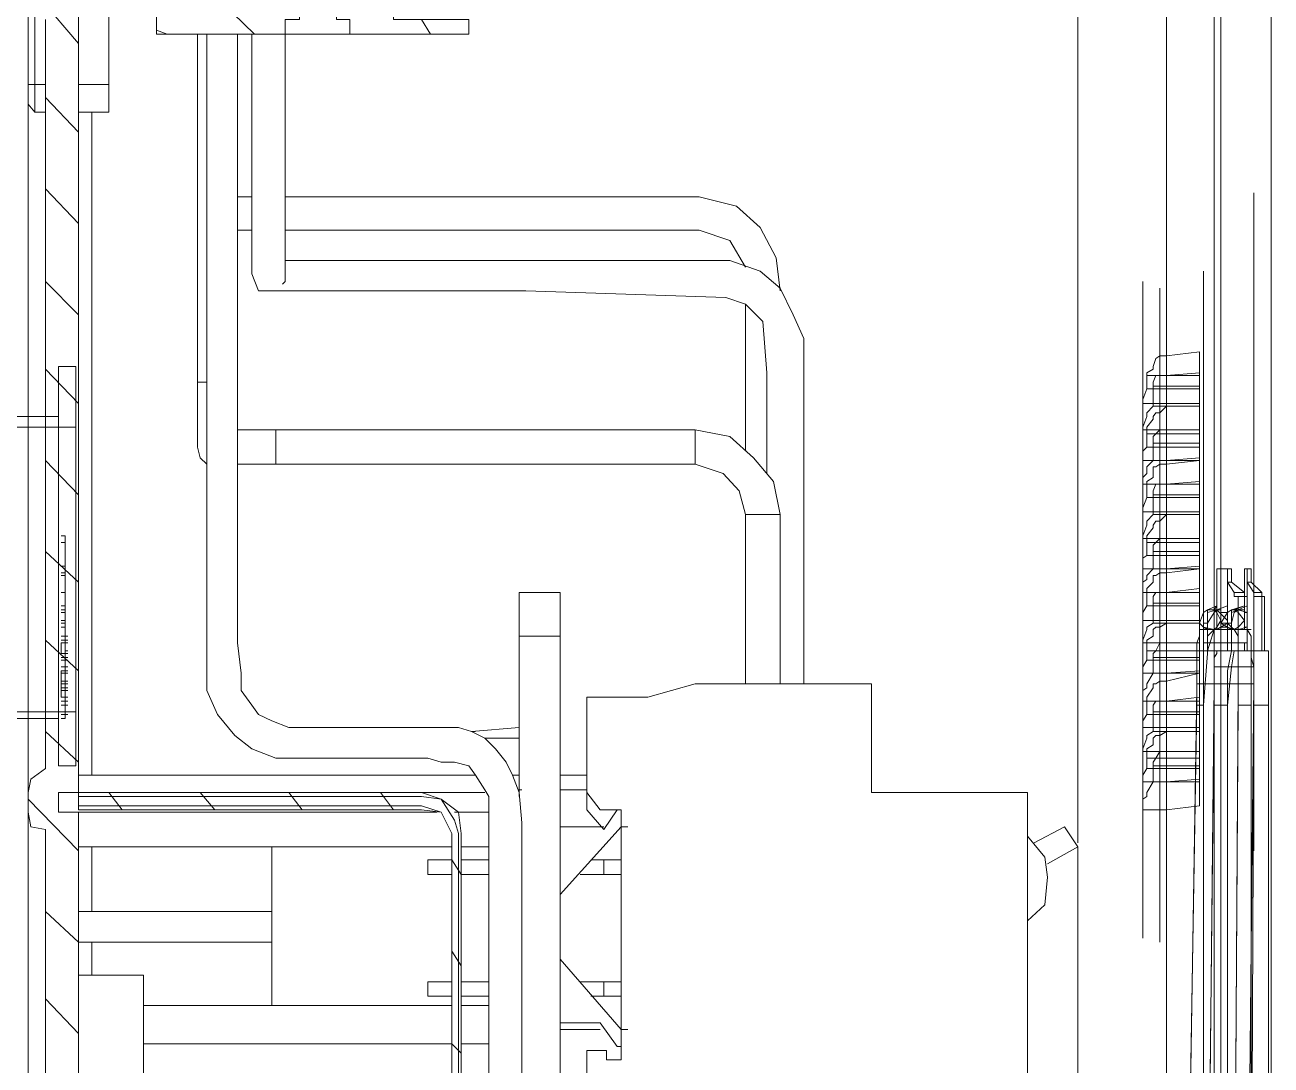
# Model space of a CAD drawing. Header units: millimetres. Extents: x 40 to 176, y -32 to 59.
# Drawn here: x 116.444 to 117.759, y -1.523 to -0.425 of the extents above; entities that cross this region are included whole.
import ezdxf

# ---------------------------------------------------------------- set-up
doc = ezdxf.new("R2010")
doc.units = ezdxf.units.MM
doc.layers.add('15 - Quadro de medição', color=6, linetype='Continuous')

msp = doc.modelspace()

# ---------------------------------------------------------------- linework, layer by layer
at = {"layer": '15 - Quadro de medição', "color": 7, "linetype": 'Continuous', "lineweight": 20, "true_color": 0x000007}
for points in [[(117.6489, -2.2897), (117.6489, -2.2869), (117.6489, 1.4033)], [(117.6489, 1.2567), (117.6489, -1.9643), (117.6489, -1.9643)], [(117.7174, 1.2287), (117.7132, 1.2245), (117.7062, 1.2064), (117.7062, -2.2324), (117.7174, -2.2548), (117.7593, -2.2548)], [(117.7593, -1.8609), (117.7593, 1.2036), (117.7593, 1.2036)], [(117.7062, 1.1603), (117.6992, 1.1603), (117.6992, -2.1905), (117.7062, -2.1905)], [(117.5553, 1.0891), (117.5553, -1.2882), (117.5553, -1.2882)], [(116.5008, -1.914), (116.5008, -1.2561), (116.4798, -1.2561), (116.4798, -1.2351), (116.5008, -1.2351), (116.5008, 0.9857)], [(116.5832, 0.9675), (116.5832, -0.4348), (116.7187, -0.4348), (116.7187, -0.4194), (116.7341, -0.4194), (116.7341, -0.33), (116.7732, -0.33), (116.7732, -0.4194), (116.7871, -0.4194), (116.7871, -0.4348), (116.9128, -0.4348), (116.9128, -0.4194), (116.8332, -0.4194), (116.8332, -0.2085), (116.9128, -0.2085), (116.9128, -0.1946), (116.8332, -0.1946), (116.8332, -0.1373)], [(117.6489, -0.7742), (117.6489, -0.27), (117.6838, -0.27)], [(116.6866, -0.4348), (116.5832, -0.3342), (116.5832, -0.3342)], [(116.5008, -0.4879), (116.5329, -0.4879), (116.5329, -0.3845)], [(116.5008, -0.4446), (116.4617, -0.3985), (116.4617, -0.3985)], [(116.4659, -0.4194), (116.4659, -1.21), (116.4505, -1.2212), (116.4477, -1.2351), (116.4477, -1.2561), (116.4505, -1.2715), (116.4659, -1.2743), (116.4659, -1.9293)], [(116.8723, -0.4348), (116.8626, -0.4194), (116.8626, -0.4194)], [(116.5944, -0.4348), (116.5832, -0.4306), (116.5832, -0.4306)], [(116.6363, -0.8888), (116.6293, -0.8818), (116.6265, -0.8706), (116.6265, -0.4348)], [(116.9338, -1.8721), (116.9338, -1.2393), (116.9296, -1.2324), (116.9198, -1.217), (116.9128, -1.2072), (116.8975, -1.203), (116.8835, -1.203), (116.8695, -1.1988), (116.7089, -1.1988), (116.6838, -1.1891), (116.6656, -1.1751), (116.6475, -1.1527), (116.6363, -1.1276), (116.6363, -0.4348)], [(116.6684, -0.4348), (116.6684, -1.0773), (116.6726, -1.1094), (116.6726, -1.1276), (116.6838, -1.143), (116.6908, -1.1527), (116.7047, -1.1597), (116.7229, -1.1667), (116.9017, -1.1667), (116.9156, -1.1709), (116.9296, -1.1779), (116.9408, -1.1891), (116.9519, -1.203), (116.9589, -1.217), (116.9659, -1.2351), (116.9687, -1.2673), (116.9687, -1.8721), (116.9659, -1.8749), (116.9589, -1.8791), (116.9589, -1.8818), (116.9268, -1.8818)], [(117.2271, -0.8985), (117.2271, -0.7924), (117.2229, -0.7379), (117.2048, -0.7197), (117.1838, -0.7128), (116.9729, -0.7058), (116.6908, -0.7058), (116.6838, -0.6876), (116.6838, -0.4348)], [(116.7187, -0.4348), (116.7187, -0.696), (116.7159, -0.6988)], [(116.7187, -0.4348), (116.7871, -0.4348), (116.7871, -0.4348)], [(116.4477, -0.4879), (116.4477, -0.5018), (116.4477, -0.5018)], [(116.4547, -0.4879), (116.4659, -0.4879), (116.4659, -0.4879)], [(116.4547, -0.5172), (116.4547, -0.4879), (116.4547, -0.4879)], [(116.5329, -0.5172), (116.5329, -0.4879), (116.5329, -0.4879)], [(116.4477, -0.5018), (116.4477, -0.5088), (116.4547, -0.5172)], [(116.4477, -0.5018), (116.4477, -1.2351), (116.4477, -1.2351)], [(116.5008, -0.5382), (116.4659, -0.5018), (116.4659, -0.5018)], [(116.4659, -0.5172), (116.4547, -0.5172), (116.4547, -0.5172)], [(116.5329, -0.5172), (116.5008, -0.5172), (116.5008, -0.5172)], [(116.5148, -1.217), (116.5148, -0.5172), (116.5148, -0.5172)], [(116.5008, -0.6345), (116.4659, -0.5982), (116.4659, -0.5982)], [(117.7411, -1.2966), (117.7411, -0.6024), (117.7411, -0.6024)], [(116.6684, -0.6066), (116.6838, -0.6066), (116.6838, -0.6066)], [(116.7187, -0.6066), (117.1559, -0.6066), (117.195, -0.6164), (117.2201, -0.6387), (117.2369, -0.6709), (117.2411, -0.7058)], [(116.6838, -0.6415), (116.6684, -0.6415), (116.6684, -0.6415)], [(117.2048, -0.6806), (117.188, -0.6527), (117.1559, -0.6415), (116.7187, -0.6415)], [(116.7187, -0.6736), (117.188, -0.6736), (117.2201, -0.6848), (117.2411, -0.703), (117.255, -0.7309), (117.2662, -0.7561), (117.2662, -1.1206)], [(116.5008, -0.7309), (116.4659, -0.696), (116.4659, -0.696)], [(117.6238, -0.696), (117.6238, -1.3888), (117.6238, -1.3888)], [(117.688, -1.3776), (117.688, -0.6848), (117.688, -0.6848)], [(117.6419, -0.703), (117.6419, -1.393), (117.6419, -1.393)], [(117.2048, -0.8748), (117.2048, -0.7197), (117.2048, -0.7197)], [(117.6838, -0.7952), (117.628, -0.7952), (117.628, -0.7924), (117.635, -0.7882), (117.635, -0.7854), (117.6378, -0.777), (117.6419, -0.7742), (117.6489, -0.7742)], [(117.6838, -0.77), (117.6489, -0.7742), (117.6489, -0.7742)], [(117.6838, -0.77), (117.6838, -0.8245), (117.6838, -0.8245)], [(116.5008, -0.8245), (116.4659, -0.7882), (116.4659, -0.7882)], [(116.4798, -0.7854), (116.4798, -1.2072), (116.4798, -1.2072)], [(116.4798, -1.2072), (116.498, -1.2072), (116.498, -0.7854), (116.4798, -0.7854)], [(116.6363, -0.8022), (116.6265, -0.8022), (116.6265, -0.8022)], [(117.628, -0.7952), (117.628, -0.8091), (117.628, -0.8091)], [(117.635, -0.8273), (117.635, -0.8063), (117.635, -0.8022), (117.6378, -0.7952), (117.6489, -0.7952), (117.6489, -0.8273)], [(117.6489, -0.7952), (117.6838, -0.7924), (117.6838, -0.7924)], [(117.6838, -0.8091), (117.628, -0.8091), (117.6238, -0.8203), (117.6238, -0.8245), (117.6489, -0.8245)], [(117.6838, -0.8063), (117.635, -0.8063), (117.635, -0.8063)], [(117.6489, -0.8524), (117.6238, -0.8524), (117.6238, -0.8496), (117.628, -0.8385), (117.628, -0.8343), (117.635, -0.8273), (117.6489, -0.8273)], [(117.6838, -0.8273), (117.6489, -0.8273), (117.6419, -0.8343), (117.6378, -0.8343), (117.635, -0.8385), (117.635, -0.8413), (117.628, -0.8496), (117.628, -0.8566), (117.6838, -0.8566), (117.6838, -0.8524)], [(117.6489, -0.8245), (117.6838, -0.8245), (117.6838, -0.8245)], [(117.6838, -0.8273), (117.6489, -0.8273), (117.6489, -0.8273)], [(117.6838, -0.8245), (117.6838, -0.8524), (117.6838, -0.8524)], [(116.4798, -0.8385), (116.3611, -0.8385), (116.3611, -0.8385)], [(116.3611, -0.8496), (116.498, -0.8496), (116.498, -0.8496)], [(116.6684, -0.8524), (116.7089, -0.8524), (116.7089, -0.8524)], [(116.7089, -0.8524), (117.1517, -0.8524), (117.1517, -0.8524)], [(116.7089, -0.8524), (116.7089, -0.8888), (116.7089, -0.8888)], [(117.2411, -0.9418), (117.2341, -0.9069), (117.2131, -0.8818), (117.188, -0.8594), (117.1517, -0.8524)], [(117.1517, -0.8524), (117.1517, -0.8888), (117.1517, -0.8888)], [(117.6838, -0.8524), (117.6419, -0.8524), (117.6378, -0.8566), (117.635, -0.8594), (117.635, -0.8664), (117.6838, -0.8664)], [(117.6838, -0.8524), (117.6489, -0.8524), (117.6489, -0.8524)], [(117.6489, -0.8524), (117.6489, -0.8888), (117.6489, -0.8888)], [(117.628, -0.8566), (117.628, -0.8706), (117.6838, -0.8706), (117.6838, -0.8566)], [(117.635, -0.8846), (117.635, -0.8664), (117.635, -0.8664)], [(117.628, -0.8706), (117.6238, -0.8748), (117.6238, -0.8846)], [(117.6838, -0.8706), (117.6838, -0.8818), (117.6838, -0.8818)], [(116.5008, -0.9209), (116.4659, -0.8846), (116.4659, -0.8846)], [(116.7089, -0.8888), (116.6684, -0.8888), (116.6684, -0.8888)], [(117.1517, -0.8888), (116.7089, -0.8888), (116.7089, -0.8888)], [(117.2048, -1.1206), (117.2048, -0.9418), (117.1978, -0.9167), (117.181, -0.8985), (117.1517, -0.8888)], [(117.6489, -0.8846), (117.635, -0.8846), (117.628, -0.8915), (117.628, -0.8985), (117.6238, -0.9027), (117.6238, -0.9097), (117.6489, -0.9097)], [(117.6489, -0.8846), (117.6238, -0.8846), (117.6238, -0.8846)], [(117.6838, -0.9097), (117.628, -0.9097), (117.628, -0.9069), (117.635, -0.9027), (117.635, -0.8915), (117.6378, -0.8915), (117.6419, -0.8888), (117.6489, -0.8888), (117.6838, -0.8846)], [(117.6838, -0.9069), (117.6838, -0.8818), (117.6489, -0.8846)], [(117.6838, -0.8846), (117.6489, -0.8846), (117.6489, -0.8846)], [(117.6838, -0.9069), (117.6489, -0.9097), (117.6489, -0.9097)], [(117.6489, -0.9097), (117.6838, -0.9069), (117.6838, -0.9069)], [(117.6838, -0.9069), (117.6838, -0.939), (117.6838, -0.939)], [(117.6489, -0.9418), (117.6489, -0.9097), (117.6378, -0.9097), (117.635, -0.9167), (117.635, -0.9209), (117.635, -0.9418), (117.628, -0.9488), (117.628, -0.953), (117.6238, -0.9642), (117.6238, -0.967)], [(117.628, -0.9097), (117.628, -0.9237), (117.628, -0.9237)], [(117.6489, -0.939), (117.6238, -0.939), (117.6238, -0.9348), (117.628, -0.9237), (117.6838, -0.9237)], [(117.6838, -0.9209), (117.635, -0.9209), (117.635, -0.9209)], [(117.2411, -0.9418), (117.2048, -0.9418), (117.2048, -0.9418)], [(117.2411, -0.9418), (117.2411, -1.1206), (117.2411, -1.1206)], [(117.6838, -0.9418), (117.6489, -0.9418), (117.6419, -0.9488), (117.6378, -0.9488), (117.635, -0.953), (117.635, -0.9558), (117.628, -0.9642), (117.628, -0.9712), (117.6838, -0.9712), (117.6838, -0.967)], [(117.6489, -0.9418), (117.635, -0.9418), (117.635, -0.9418)], [(117.6489, -0.939), (117.6838, -0.939), (117.6838, -0.939)], [(117.6838, -0.9418), (117.6489, -0.9418), (117.6489, -0.9418)], [(117.6838, -0.939), (117.6838, -0.967), (117.6838, -0.967)], [(116.4826, -0.9642), (116.4868, -0.9642), (116.4868, -0.9809), (116.4868, -1.1388), (116.4868, -1.1569), (116.4826, -1.1569)], [(117.6489, -0.967), (117.6238, -0.967), (117.6238, -0.967)], [(117.628, -0.9712), (117.628, -0.9851), (117.6838, -0.9851)], [(117.6838, -0.967), (117.6489, -0.967), (117.6419, -0.967), (117.6378, -0.9712), (117.635, -0.974), (117.635, -0.9809)], [(117.6838, -0.967), (117.6489, -0.967), (117.6489, -0.967)], [(117.6838, -0.9991), (117.6489, -1.0033), (117.6489, -0.967)], [(117.6838, -0.9963), (117.6838, -0.9712), (117.6838, -0.9712)], [(116.5008, -1.0131), (116.4659, -0.9809), (116.4659, -0.9809)], [(117.628, -0.9851), (117.6238, -0.9879), (117.6238, -0.9991), (117.6489, -0.9991)], [(117.6838, -0.9809), (117.635, -0.9809), (117.635, -0.9991), (117.6489, -0.9991)], [(116.4826, -0.9963), (116.4868, -0.9963), (116.4868, -0.9963)], [(117.6489, -1.0242), (117.6238, -1.0242), (117.6238, -1.0131), (117.628, -1.0103), (117.628, -1.0061), (117.635, -0.9991)], [(117.6489, -0.9991), (117.6838, -0.9963), (117.6838, -0.9963)], [(117.6838, -0.9991), (117.6489, -0.9991), (117.6489, -0.9991)], [(117.6838, -0.9963), (117.6838, -1.02), (117.6838, -1.02)], [(117.702, -0.9991), (117.702, -1.0633), (117.6992, -1.0633), (117.6922, -1.0703), (117.6922, -1.0885), (117.688, -1.143), (117.688, -1.7925), (117.6922, -1.8469), (117.6922, -1.8651), (117.6992, -1.8721), (117.7341, -1.8721), (117.7383, -1.8651), (117.7383, -1.0703), (117.7341, -1.0633)], [(117.7202, -1.0284), (117.7202, -1.0242), (117.7132, -1.0131), (117.7132, -0.9991), (117.702, -0.9991)], [(117.7062, -0.9991), (117.7132, -0.9991), (117.7132, -0.9991)], [(117.7313, -1.0382), (117.7313, -1.0633), (117.7132, -1.0633), (117.7132, -0.9991)], [(117.7132, -1.0382), (117.7132, -0.9991), (117.7174, -0.9991), (117.7174, -1.0131), (117.7313, -1.0242), (117.7313, -1.0284)], [(117.7132, -0.9991), (117.7174, -0.9991), (117.7174, -0.9991)], [(117.7341, -0.9991), (117.7341, -1.0382), (117.7244, -1.0424), (117.7313, -1.0424), (117.7313, -1.0452), (117.7341, -1.0452)], [(117.7341, -0.9991), (117.7313, -0.9991), (117.7341, -0.9991), (117.7313, -0.9991)], [(117.7313, -0.9991), (117.7313, -1.0382), (117.7313, -1.0382)], [(117.7383, -1.0131), (117.7383, -0.9991), (117.7341, -0.9991), (117.7341, -1.0131)], [(117.7383, -0.9991), (117.7341, -0.9991), (117.7341, -0.9991)], [(117.7341, -1.0452), (117.7341, -0.9991), (117.7341, -0.9991)], [(116.4868, -1.0033), (116.4826, -1.0033), (116.4826, -1.0033)], [(116.4826, -1.0033), (116.4868, -1.0033), (116.4868, -1.0033)], [(116.4868, -1.0061), (116.4826, -1.0061), (116.4826, -1.0061)], [(116.4868, -1.0061), (116.4826, -1.0061), (116.4826, -1.0061)], [(116.4868, -1.0061), (116.4826, -1.0061), (116.4826, -1.0061)], [(116.4868, -1.0061), (116.4826, -1.0061), (116.4826, -1.0061)], [(117.6489, -1.0033), (117.6419, -1.0033), (117.6378, -1.0061), (117.635, -1.0061), (117.635, -1.0131), (117.628, -1.02), (117.628, -1.0242), (117.6838, -1.0242)], [(116.4868, -1.0242), (116.4826, -1.0242), (116.4826, -1.0242)], [(117.0092, -1.0703), (117.0092, -1.0242), (116.9659, -1.0242), (116.9659, -1.0703)], [(117.6489, -1.0564), (117.6489, -1.0242), (117.6378, -1.0242), (117.635, -1.0284), (117.635, -1.0564), (117.628, -1.0606), (117.628, -1.0633), (117.6238, -1.0745), (117.6238, -1.0773)], [(117.628, -1.0242), (117.628, -1.0382), (117.628, -1.0382)], [(117.6838, -1.02), (117.6489, -1.0242), (117.6489, -1.0242)], [(117.6489, -1.0242), (117.6838, -1.02), (117.6838, -1.02)], [(117.6838, -1.02), (117.6838, -1.0536), (117.6838, -1.0536)], [(117.7132, -1.0131), (117.7174, -1.0131), (117.7174, -1.0131)], [(117.7202, -1.0242), (117.7313, -1.0242), (117.7313, -1.0242)], [(117.7495, -1.0242), (117.7383, -1.0131), (117.7341, -1.0131), (117.7411, -1.0242)], [(116.4868, -1.0382), (116.4826, -1.0382), (116.4826, -1.0382)], [(117.6489, -1.0536), (117.6238, -1.0536), (117.6238, -1.0452), (117.628, -1.0382), (117.6838, -1.0382)], [(117.6838, -1.0354), (117.635, -1.0354), (117.635, -1.0354)], [(117.7062, -1.0857), (117.7062, -1.0564), (117.7132, -1.0606), (117.7202, -1.0633), (117.7244, -1.0606), (117.7313, -1.0536), (117.7244, -1.0452), (117.7202, -1.0424), (117.7313, -1.0382)], [(117.7202, -1.0424), (117.7174, -1.0424), (117.7313, -1.0382)], [(117.7202, -1.0857), (117.7244, -1.0857), (117.7244, -1.0284), (117.7341, -1.0284), (117.7341, -1.0857)], [(117.7244, -1.0284), (117.7313, -1.0284), (117.7313, -1.0284)], [(117.7244, -1.0424), (117.7341, -1.0382), (117.7341, -1.0382)], [(117.7313, -1.0284), (117.7341, -1.0284), (117.7341, -1.0857)], [(117.7495, -1.0284), (117.7411, -1.0284), (117.7411, -1.0284)], [(117.7495, -1.0284), (117.7523, -1.0284), (117.7523, -1.0284)], [(117.7523, -1.0857), (117.7523, -1.0284), (117.7495, -1.0284)], [(117.7523, -1.0284), (117.7495, -1.0284), (117.7495, -1.0284)], [(117.7495, -1.0857), (117.7495, -1.0284), (117.7495, -1.0284)], [(117.7523, -1.0284), (117.7523, -1.0857), (117.7523, -1.0857)], [(116.4868, -1.0424), (116.4826, -1.0424), (116.4826, -1.0424)], [(116.4868, -1.0424), (116.4826, -1.0424), (116.4826, -1.0424)], [(116.4868, -1.0424), (116.4826, -1.0424), (116.4826, -1.0424)], [(116.4868, -1.0452), (116.4826, -1.0452), (116.4826, -1.0452)], [(116.4868, -1.0452), (116.4826, -1.0452), (116.4826, -1.0452)], [(116.4826, -1.0452), (116.4868, -1.0452), (116.4868, -1.0452)], [(117.6922, -1.0633), (117.688, -1.0606), (117.6838, -1.0564), (117.688, -1.0606), (117.6992, -1.0633), (117.702, -1.0606), (117.7062, -1.0536), (117.702, -1.0452), (117.6992, -1.0424)], [(117.688, -1.0564), (117.6922, -1.0564), (117.6922, -1.0633), (117.7062, -1.0633), (117.7062, -1.0606), (117.7132, -1.0606), (117.7132, -1.0452), (117.7062, -1.0452), (117.7062, -1.0424), (117.702, -1.0424)], [(117.702, -1.0424), (117.6922, -1.0452), (117.6922, -1.0564)], [(117.702, -1.0424), (117.6922, -1.0424), (117.6922, -1.0424)], [(117.6992, -1.0452), (117.6922, -1.0564), (117.6922, -1.0564)], [(117.6992, -1.0452), (117.702, -1.0424), (117.702, -1.0633), (117.7132, -1.0633)], [(117.7132, -1.0536), (117.702, -1.0424), (117.702, -1.0424)], [(117.7174, -1.0424), (117.7132, -1.0452), (117.7062, -1.0564), (117.7132, -1.0606), (117.7174, -1.0633), (117.7132, -1.0606), (117.7062, -1.0564)], [(117.7174, -1.0424), (117.7174, -1.0633), (117.7174, -1.0633)], [(117.7244, -1.0424), (117.7174, -1.0424), (117.7174, -1.0424)], [(117.7244, -1.0633), (117.7244, -1.0424), (117.7244, -1.0424)], [(117.7341, -1.0452), (117.7244, -1.0424), (117.7244, -1.0424)], [(117.7341, -1.0606), (117.7341, -1.0452), (117.7341, -1.0452)], [(116.4868, -1.0536), (116.4826, -1.0536), (116.4826, -1.0536)], [(116.4868, -1.0564), (116.4826, -1.0564), (116.4826, -1.0564)], [(116.4868, -1.0564), (116.4826, -1.0564), (116.4826, -1.0564)], [(116.4868, -1.0564), (116.4826, -1.0564), (116.4826, -1.0564)], [(116.4826, -1.0606), (116.4868, -1.0606), (116.4868, -1.0606)], [(117.6838, -1.0773), (117.6838, -1.0857), (117.628, -1.0857), (117.628, -1.0745), (117.635, -1.0703), (117.635, -1.0633), (117.6378, -1.0606), (117.6419, -1.0606), (117.6489, -1.0564)], [(117.6489, -1.0564), (117.635, -1.0564), (117.635, -1.0564)], [(117.6489, -1.0536), (117.6838, -1.0536), (117.6838, -1.0536)], [(117.6838, -1.0564), (117.6489, -1.0564), (117.6489, -1.0564)], [(117.6838, -1.0564), (117.6489, -1.0564), (117.6489, -1.0564)], [(117.6838, -1.0633), (117.6838, -1.0703), (117.6811, -1.0773), (117.6811, -1.143), (117.6699, -1.7925), (117.6699, -1.8399), (117.6741, -1.8469), (117.6741, -1.8721), (117.6811, -1.8721)], [(117.6811, -1.143), (117.6811, -1.0773), (117.6838, -1.0703), (117.6838, -1.0633), (117.6992, -1.0633), (117.6922, -1.0703), (117.6922, -1.0885), (117.688, -1.143)], [(117.6838, -1.0536), (117.6838, -1.0773), (117.6838, -1.0773)], [(117.688, -1.0633), (117.688, -1.0857), (117.6838, -1.0857)], [(117.688, -1.0857), (117.688, -1.0564), (117.6922, -1.0564), (117.6922, -1.0857)], [(117.6992, -1.0633), (117.6922, -1.0857), (117.7132, -1.0857), (117.7132, -1.0633)], [(117.6992, -1.0633), (117.702, -1.0633), (117.702, -1.0633)], [(117.702, -1.0633), (117.7132, -1.0564), (117.7132, -1.0564)], [(117.7062, -1.0564), (117.7132, -1.0564), (117.7132, -1.0564)], [(117.7062, -1.0857), (117.7062, -1.0564), (117.7062, -1.0564)], [(117.7132, -1.0857), (117.7132, -1.0564), (117.7174, -1.0606), (117.7202, -1.0633), (117.7313, -1.0633), (117.7313, -1.0606), (117.7341, -1.0606)], [(117.7132, -1.0564), (117.7174, -1.0564), (117.7174, -1.0564)], [(117.7174, -1.0564), (117.7174, -1.0857), (117.7174, -1.0633)], [(117.7174, -1.0633), (117.7244, -1.0633), (117.7244, -1.0633)], [(117.7202, -1.0633), (117.7244, -1.0703), (117.7244, -1.143), (117.7383, -1.143), (117.7383, -1.0703), (117.7341, -1.0633)], [(117.7244, -1.143), (117.7244, -1.0703), (117.7202, -1.0633)], [(117.7244, -1.0633), (117.7341, -1.0606), (117.7341, -1.0606)], [(117.7313, -1.0633), (117.7341, -1.0633), (117.7341, -1.0606)], [(117.7341, -1.0633), (117.7383, -1.0633), (117.7383, -1.0633)], [(116.5008, -1.1066), (116.4659, -1.0745), (116.4659, -1.0745)], [(116.4868, -1.0703), (116.4826, -1.0703), (116.4826, -1.0703)], [(116.4868, -1.0745), (116.4826, -1.0745), (116.4826, -1.0745)], [(116.4868, -1.0745), (116.4826, -1.0745), (116.4826, -1.0745)], [(116.4868, -1.0773), (116.4826, -1.0773), (116.4826, -1.0773)], [(116.4826, -1.0885), (116.4826, -1.0773), (116.4868, -1.0773)], [(116.4896, -1.0703), (116.4868, -1.0703), (116.4868, -1.0745)], [(116.4868, -1.0703), (116.4896, -1.0703), (116.4896, -1.0703)], [(116.4868, -1.0745), (116.4896, -1.0745), (116.4896, -1.0745)], [(116.4868, -1.0745), (116.4896, -1.0745), (116.4896, -1.0745)], [(116.4868, -1.0745), (116.4896, -1.0745), (116.4896, -1.0745)], [(116.4868, -1.0745), (116.4896, -1.0745), (116.4896, -1.0745)], [(116.4896, -1.0773), (116.4868, -1.0773), (116.4868, -1.0857)], [(116.4868, -1.0773), (116.4896, -1.0773), (116.4896, -1.0773)], [(116.4868, -1.0773), (116.4896, -1.0773), (116.4896, -1.0773)], [(116.4868, -1.0773), (116.4896, -1.0773), (116.4896, -1.0773)], [(116.9687, -1.6793), (117.0092, -1.6793), (117.0092, -1.0703), (116.9659, -1.0703), (116.9659, -1.2393)], [(117.6238, -1.1388), (117.6238, -1.1276), (117.628, -1.1248), (117.628, -1.1206), (117.635, -1.1094), (117.635, -1.0885), (117.6378, -1.0857), (117.6419, -1.0773), (117.6489, -1.0773), (117.6489, -1.1178), (117.6419, -1.1178), (117.6378, -1.1206), (117.635, -1.1206), (117.635, -1.1248), (117.628, -1.1346), (117.628, -1.1388), (117.628, -1.1527), (117.6238, -1.1597), (117.6238, -1.1667)], [(117.6489, -1.0773), (117.6238, -1.0773), (117.6238, -1.0773)], [(117.6838, -1.0773), (117.6489, -1.0773), (117.6489, -1.0773)], [(117.6489, -1.0773), (117.6838, -1.0773), (117.6838, -1.0773)], [(117.688, -1.0857), (117.688, -1.0773), (117.7062, -1.0773)], [(117.688, -1.0773), (117.6922, -1.0773), (117.6922, -1.0773)], [(117.7132, -1.0773), (117.6922, -1.0773), (117.6922, -1.0857)], [(117.7062, -1.0857), (117.7062, -1.0773), (117.7132, -1.0773), (117.7132, -1.0857)], [(117.7132, -1.0857), (117.7132, -1.0773), (117.7313, -1.0773)], [(117.7132, -1.0773), (117.7174, -1.0773), (117.7174, -1.0773)], [(117.7174, -1.0857), (117.7174, -1.0773), (117.7341, -1.0773)], [(117.7313, -1.0857), (117.7313, -1.0773), (117.7341, -1.0773), (117.7341, -1.0857)], [(116.4868, -1.0885), (116.4826, -1.0885), (116.4826, -1.0885)], [(116.4868, -1.0857), (116.4896, -1.0857), (116.4896, -1.0857)], [(116.4868, -1.0857), (116.4896, -1.0857), (116.4896, -1.0857)], [(116.4868, -1.0885), (116.4896, -1.0885), (116.4896, -1.0885)], [(116.4868, -1.0885), (116.4896, -1.0885), (116.4896, -1.0885)], [(116.4868, -1.0885), (116.4896, -1.0885), (116.4896, -1.0885)], [(116.4868, -1.0885), (116.4896, -1.0885), (116.4896, -1.0885)], [(116.4868, -1.0885), (116.4896, -1.0885), (116.4896, -1.0885)], [(116.4868, -1.0885), (116.4896, -1.0885), (116.4896, -1.0885)], [(116.4868, -1.0885), (116.4896, -1.0885), (116.4896, -1.0885)], [(116.4868, -1.0885), (116.4896, -1.0885), (116.4896, -1.0885)], [(116.4868, -1.0885), (116.4896, -1.0885), (116.4896, -1.0885)], [(116.4868, -1.0885), (116.4896, -1.0885), (116.4896, -1.0885)], [(117.628, -1.0857), (117.628, -1.0955), (117.6838, -1.0955), (117.6838, -1.0857)], [(117.6838, -1.0857), (117.6811, -1.0857), (117.6811, -1.1248)], [(117.6811, -1.1206), (117.7244, -1.1206), (117.7244, -1.0857), (117.7202, -1.0857)], [(117.688, -1.0857), (117.6922, -1.0857), (117.6992, -1.0857)], [(117.688, -1.0857), (117.6922, -1.0857), (117.6992, -1.0857)], [(117.688, -1.0857), (117.6922, -1.0857), (117.6922, -1.0857)], [(117.702, -1.0857), (117.702, -1.0885), (117.6992, -1.0927), (117.6992, -1.143), (117.6922, -1.7925), (117.6922, -1.8497)], [(117.6922, -1.0857), (117.6992, -1.0857), (117.6992, -1.0857)], [(117.702, -1.0857), (117.702, -1.0885), (117.6992, -1.0927), (117.6992, -1.143)], [(117.702, -1.0857), (117.7202, -1.0857), (117.7202, -1.0857)], [(117.7174, -1.8427), (117.7132, -1.7925), (117.7132, -1.1066), (117.7174, -1.0857)], [(117.7132, -1.143), (117.7174, -1.1025), (117.7202, -1.0857)], [(117.7132, -1.0857), (117.7174, -1.0857), (117.7202, -1.0857)], [(117.7132, -1.0857), (117.7174, -1.0857), (117.7174, -1.0857)], [(117.7132, -1.0857), (117.7174, -1.0857), (117.7202, -1.0857)], [(117.7174, -1.0857), (117.7202, -1.0857), (117.7202, -1.0857)], [(117.7174, -1.0857), (117.7202, -1.0857), (117.7202, -1.0857)], [(117.7565, -1.0857), (117.7565, -1.8497), (117.7202, -1.8497)], [(117.7495, -1.0857), (117.7244, -1.0857), (117.7244, -1.0857)], [(117.7313, -1.8497), (117.7341, -1.8497), (117.7341, -1.8148), (117.7383, -1.8078), (117.7383, -1.7925), (117.7411, -1.143), (117.7411, -1.1025), (117.7383, -1.0927), (117.7383, -1.0857)], [(117.7411, -1.143), (117.7411, -1.1025), (117.7383, -1.0927), (117.7383, -1.0857)], [(117.7565, -1.0857), (117.7495, -1.0857), (117.7495, -1.0857)], [(117.7565, -1.0857), (117.7565, -1.143), (117.7565, -1.143)], [(116.4826, -1.0927), (116.4868, -1.0927), (116.4868, -1.0927)], [(116.4868, -1.0955), (116.4826, -1.0955), (116.4826, -1.0955)], [(116.4868, -1.0955), (116.4826, -1.0955), (116.4826, -1.0955)], [(116.4868, -1.1025), (116.4826, -1.1025), (116.4826, -1.1025)], [(116.4868, -1.1025), (116.4826, -1.1025), (116.4826, -1.1025)], [(116.4868, -1.1025), (116.4826, -1.1025), (116.4826, -1.1025)], [(116.4868, -1.1025), (116.4826, -1.1025), (116.4826, -1.1025)], [(116.4868, -1.1025), (116.4826, -1.1025), (116.4826, -1.1025)], [(116.4826, -1.1178), (116.4868, -1.1178), (116.4868, -1.1025)], [(116.4868, -1.1025), (116.4826, -1.1025), (116.4826, -1.1025)], [(116.4868, -1.0927), (116.4896, -1.0927), (116.4896, -1.0927)], [(116.4868, -1.0927), (116.4896, -1.0927), (116.4896, -1.0927)], [(116.4868, -1.0927), (116.4896, -1.0927), (116.4896, -1.0927)], [(116.4868, -1.0927), (116.4896, -1.0927), (116.4896, -1.0927)], [(116.4868, -1.0927), (116.4896, -1.0927), (116.4896, -1.0927)], [(116.4868, -1.0955), (116.4896, -1.0955), (116.4896, -1.0955)], [(116.4868, -1.0955), (116.4896, -1.0955), (116.4896, -1.0955)], [(116.4868, -1.1025), (116.4868, -1.0955), (116.4868, -1.0955)], [(116.4868, -1.0955), (116.4896, -1.0955), (116.4896, -1.0955)], [(116.4868, -1.0955), (116.4896, -1.0955), (116.4896, -1.0955)], [(116.4868, -1.0955), (116.4896, -1.0955), (116.4896, -1.0955)], [(116.4868, -1.0955), (116.4896, -1.0955), (116.4896, -1.0955)], [(116.4868, -1.0955), (116.4896, -1.0955), (116.4896, -1.0955)], [(116.4868, -1.1025), (116.4896, -1.1025), (116.4896, -1.1025)], [(116.4868, -1.1025), (116.4896, -1.1025), (116.4896, -1.1025)], [(116.4868, -1.1025), (116.4896, -1.1025), (116.4896, -1.1025)], [(116.4868, -1.1025), (116.4896, -1.1025), (116.4896, -1.1025)], [(117.628, -1.0955), (117.6238, -1.1025), (117.6238, -1.1094)], [(117.6838, -1.0927), (117.635, -1.0927), (117.635, -1.0927)], [(117.6838, -1.0955), (117.6838, -1.1066), (117.6838, -1.1066)], [(117.7174, -1.1025), (117.6992, -1.1025), (117.6992, -1.1206), (117.6922, -1.8176), (117.6922, -1.8399), (117.7174, -1.8399)], [(117.7174, -1.8399), (117.7341, -1.8399), (117.7341, -1.8176), (117.7411, -1.1206), (117.7411, -1.1025), (117.7174, -1.1025)], [(116.4868, -1.1066), (116.4826, -1.1066), (116.4826, -1.1066)], [(116.4868, -1.1066), (116.4826, -1.1066), (116.4826, -1.1066)], [(116.4868, -1.1066), (116.4826, -1.1066), (116.4826, -1.1066)], [(116.4826, -1.1346), (116.4826, -1.1066), (116.4826, -1.1066)], [(116.4868, -1.1094), (116.4826, -1.1094), (116.4826, -1.1094)], [(116.4868, -1.1066), (116.4896, -1.1066), (116.4896, -1.1066)], [(116.4868, -1.1066), (116.4896, -1.1066), (116.4896, -1.1066)], [(116.4868, -1.1066), (116.4896, -1.1066), (116.4896, -1.1066)], [(116.4868, -1.1066), (116.4896, -1.1066), (116.4896, -1.1066)], [(116.4868, -1.1094), (116.4896, -1.1094), (116.4896, -1.1094)], [(116.4868, -1.1094), (116.4896, -1.1094), (116.4896, -1.1094)], [(116.4868, -1.1094), (116.4896, -1.1094), (116.4896, -1.1094)], [(117.6489, -1.1094), (117.6238, -1.1094), (117.6238, -1.1094)], [(117.6489, -1.1094), (117.635, -1.1094), (117.635, -1.1094)], [(117.6489, -1.1094), (117.6838, -1.1066), (117.6838, -1.1066)], [(117.6838, -1.1094), (117.6489, -1.1094), (117.6489, -1.1094)], [(117.6489, -1.1178), (117.6838, -1.1094), (117.6838, -1.1094)], [(117.6838, -1.1094), (117.6489, -1.1178), (117.6489, -1.1178)], [(117.6838, -1.1066), (117.6838, -1.1346), (117.6838, -1.1346)], [(116.4868, -1.1178), (116.4826, -1.1178), (116.4826, -1.1178)], [(116.4868, -1.1206), (116.4826, -1.1206), (116.4826, -1.1206)], [(116.4868, -1.1248), (116.4826, -1.1248), (116.4826, -1.1248)], [(116.4868, -1.1248), (116.4826, -1.1248), (116.4826, -1.1248)], [(116.4868, -1.1276), (116.4826, -1.1276), (116.4826, -1.1276)], [(116.4868, -1.1276), (116.4826, -1.1276), (116.4826, -1.1276)], [(116.4896, -1.1178), (116.4868, -1.1178), (116.4868, -1.1206), (116.4896, -1.1206)], [(116.4868, -1.1178), (116.4896, -1.1178), (116.4896, -1.1178)], [(116.4868, -1.1178), (116.4896, -1.1178), (116.4896, -1.1178)], [(116.4868, -1.1178), (116.4896, -1.1178), (116.4896, -1.1178)], [(116.4868, -1.1206), (116.4868, -1.1248), (116.4868, -1.1248)], [(116.4868, -1.1248), (116.4896, -1.1248), (116.4896, -1.1248)], [(116.4868, -1.1276), (116.4868, -1.1248), (116.4868, -1.1248)], [(116.4868, -1.1248), (116.4896, -1.1248), (116.4896, -1.1248)], [(116.4868, -1.1248), (116.4896, -1.1248), (116.4896, -1.1248)], [(116.4868, -1.1276), (116.4896, -1.1276), (116.4896, -1.1276)], [(116.4868, -1.1276), (116.4868, -1.1346), (116.4868, -1.1346)], [(116.4868, -1.1276), (116.4896, -1.1276), (116.4896, -1.1276)], [(116.4868, -1.1276), (116.4896, -1.1276), (116.4896, -1.1276)], [(117.6811, -1.1248), (117.6699, -1.8176), (117.6699, -1.8246), (117.6741, -1.833), (117.6741, -1.8581)], [(117.7244, -1.1206), (117.6811, -1.1206), (117.6811, -1.1206)], [(117.7132, -1.1206), (117.7411, -1.1206), (117.7411, -1.1206)], [(117.7132, -1.1206), (117.7411, -1.1206), (117.7411, -1.1206)], [(117.7174, -1.8581), (117.7174, -1.8469), (117.7202, -1.8399), (117.7202, -1.8176), (117.7244, -1.1206)], [(116.4868, -1.1346), (116.4826, -1.1346), (116.4826, -1.1346)], [(116.4826, -1.1346), (116.4868, -1.1346), (116.4868, -1.1346)], [(116.4868, -1.1388), (116.4826, -1.1388), (116.4826, -1.1388)], [(116.4868, -1.1388), (116.4826, -1.1388), (116.4826, -1.1388)], [(116.4868, -1.1388), (116.4826, -1.1388), (116.4826, -1.1388)], [(116.4868, -1.1388), (116.4826, -1.1388), (116.4826, -1.1388)], [(116.4868, -1.1388), (116.4826, -1.1388), (116.4826, -1.1388)], [(116.4868, -1.1388), (116.4826, -1.1388), (116.4826, -1.1388)], [(116.4868, -1.1346), (116.4896, -1.1346), (116.4896, -1.1346)], [(116.4868, -1.1346), (116.4896, -1.1346), (116.4896, -1.1346)], [(116.4868, -1.1346), (116.4896, -1.1346), (116.4896, -1.1346)], [(116.4868, -1.1346), (116.4896, -1.1346), (116.4896, -1.1346)], [(116.4868, -1.1346), (116.4896, -1.1346), (116.4896, -1.1346)], [(116.4868, -1.1346), (116.4896, -1.1346), (116.4896, -1.1346)], [(116.4868, -1.1346), (116.4896, -1.1346), (116.4896, -1.1346)], [(116.4868, -1.1346), (116.4896, -1.1346), (116.4896, -1.1346)], [(116.4868, -1.1346), (116.4896, -1.1346), (116.4896, -1.1346)], [(116.4868, -1.1388), (116.4896, -1.1388), (116.4896, -1.1388)], [(116.4868, -1.1388), (116.4896, -1.1388), (116.4896, -1.1388)], [(116.4868, -1.1388), (116.4868, -1.143), (116.4896, -1.143)], [(116.4868, -1.1388), (116.4896, -1.1388), (116.4896, -1.1388)], [(116.4868, -1.1388), (116.4896, -1.1388), (116.4896, -1.1388)], [(116.4868, -1.1388), (116.4896, -1.1388), (116.4896, -1.1388)], [(116.4868, -1.1388), (116.4896, -1.1388), (116.4896, -1.1388)], [(116.4868, -1.1388), (116.4896, -1.1388), (116.4896, -1.1388)], [(116.4868, -1.1388), (116.4896, -1.1388), (116.4896, -1.1388)], [(116.4868, -1.1388), (116.4896, -1.1388), (116.4896, -1.1388)], [(116.4868, -1.1388), (116.4896, -1.1388), (116.4896, -1.1388)], [(116.4896, -1.143), (116.4868, -1.143), (116.4868, -1.1499)], [(116.4868, -1.143), (116.4896, -1.143), (116.4896, -1.143)], [(116.4868, -1.143), (116.4896, -1.143), (116.4896, -1.143)], [(116.4868, -1.143), (116.4896, -1.143), (116.4896, -1.143)], [(116.4868, -1.143), (116.4896, -1.143), (116.4896, -1.143)], [(116.4868, -1.143), (116.4896, -1.143), (116.4896, -1.143)], [(116.4868, -1.143), (116.4896, -1.143), (116.4896, -1.143)], [(116.4868, -1.143), (116.4896, -1.143), (116.4896, -1.143)], [(116.4868, -1.143), (116.4896, -1.143), (116.4896, -1.143)], [(116.4868, -1.143), (116.4896, -1.143), (116.4896, -1.143)], [(116.4868, -1.143), (116.4896, -1.143), (116.4896, -1.143)], [(116.4868, -1.143), (116.4896, -1.143), (116.4896, -1.143)], [(117.6489, -1.1388), (117.6238, -1.1388), (117.6238, -1.1388)], [(117.6838, -1.1388), (117.628, -1.1388), (117.628, -1.1388)], [(117.6489, -1.1709), (117.6489, -1.1388), (117.6378, -1.1388), (117.635, -1.143), (117.635, -1.1709)], [(117.6838, -1.1346), (117.6489, -1.1388), (117.6489, -1.1388)], [(117.6489, -1.1388), (117.6838, -1.1346), (117.6838, -1.1346)], [(117.6811, -1.143), (117.688, -1.143), (117.688, -1.7925)], [(117.6838, -1.1667), (117.6838, -1.1346), (117.6838, -1.1346)], [(117.6992, -1.143), (117.7132, -1.143), (117.7132, -1.143)], [(117.7132, -1.7925), (117.7132, -1.143), (117.7132, -1.143)], [(117.7244, -1.143), (117.7202, -1.7925), (117.7383, -1.7925), (117.7383, -1.143)], [(117.7411, -1.143), (117.7565, -1.143), (117.7565, -1.7925)], [(116.3611, -1.1499), (116.498, -1.1499), (116.498, -1.1499)], [(116.4798, -1.1569), (116.3611, -1.1569), (116.3611, -1.1569)], [(116.4826, -1.1527), (116.4868, -1.1527), (116.4868, -1.1527)], [(116.4826, -1.1569), (116.4868, -1.1569), (116.4868, -1.1569)], [(116.4868, -1.1499), (116.4896, -1.1499), (116.4896, -1.1499)], [(116.4868, -1.1499), (116.4896, -1.1499), (116.4896, -1.1499)], [(116.4868, -1.1499), (116.4896, -1.1499), (116.4896, -1.1499)], [(116.4868, -1.1499), (116.4896, -1.1499), (116.4896, -1.1499)], [(116.4868, -1.1499), (116.4896, -1.1499), (116.4896, -1.1499)], [(116.4868, -1.1499), (116.4896, -1.1499), (116.4896, -1.1499)], [(116.4868, -1.1499), (116.4896, -1.1499), (116.4896, -1.1499)], [(116.4868, -1.1527), (116.4896, -1.1527), (116.4896, -1.1527)], [(116.4868, -1.1569), (116.4868, -1.1527), (116.4868, -1.1527)], [(116.4868, -1.1527), (116.4896, -1.1527), (116.4896, -1.1527)], [(116.4868, -1.1527), (116.4896, -1.1527), (116.4896, -1.1527)], [(116.4868, -1.1527), (116.4896, -1.1527), (116.4896, -1.1527)], [(116.4868, -1.1527), (116.4896, -1.1527), (116.4896, -1.1527)], [(117.6838, -1.1527), (117.628, -1.1527), (117.628, -1.1527)], [(117.6838, -1.1499), (117.635, -1.1499), (117.635, -1.1499)], [(116.9156, -1.1709), (116.9659, -1.1667), (116.9659, -1.1667)], [(117.6489, -1.1667), (117.6238, -1.1667), (117.6238, -1.1667)], [(117.6489, -1.1667), (117.6838, -1.1667), (117.6838, -1.1667)], [(117.6838, -1.1667), (117.6838, -1.1918), (117.6838, -1.1918)], [(116.5008, -1.203), (116.4659, -1.1709), (116.4659, -1.1709)], [(116.9156, -1.1709), (116.9198, -1.1709), (116.9198, -1.1709)], [(116.9296, -1.1779), (116.9659, -1.1779), (116.9659, -1.1779)], [(117.6489, -1.1709), (117.635, -1.1709), (117.628, -1.1751), (117.628, -1.1779), (117.6238, -1.1891), (117.6238, -1.1918)], [(117.6838, -1.1709), (117.6489, -1.1709), (117.6419, -1.1751), (117.6378, -1.1751), (117.635, -1.1779), (117.635, -1.1849), (117.628, -1.1891), (117.628, -1.1988), (117.6838, -1.1988)], [(117.6838, -1.1709), (117.6489, -1.1709), (117.6489, -1.1709)], [(117.6489, -1.1709), (117.6838, -1.1709), (117.6838, -1.1709)], [(117.6489, -1.1918), (117.6238, -1.1918), (117.6238, -1.1918)], [(117.635, -1.224), (117.635, -1.2072), (117.635, -1.203), (117.6378, -1.1988), (117.6419, -1.1918), (117.6489, -1.1918), (117.6489, -1.6961), (117.6419, -1.6961), (117.6378, -1.7031), (117.635, -1.7031), (117.635, -1.7073), (117.628, -1.7184), (117.628, -1.7212)], [(117.6838, -1.1918), (117.6489, -1.1918), (117.6489, -1.1918)], [(117.6489, -1.1918), (117.6838, -1.1918), (117.6838, -1.1918)], [(117.6838, -1.2212), (117.6838, -1.1918), (117.6838, -1.1918)], [(117.628, -1.1988), (117.628, -1.21), (117.628, -1.21)], [(117.6838, -1.2072), (117.635, -1.2072), (117.635, -1.2072)], [(116.9198, -1.217), (116.5008, -1.217), (116.5008, -1.217)], [(116.9659, -1.217), (116.9589, -1.217), (116.9589, -1.217)], [(117.0371, -1.217), (117.0092, -1.217), (117.0092, -1.217)], [(117.6838, -1.21), (117.628, -1.21), (117.6238, -1.217), (117.6238, -1.224)], [(117.6489, -1.224), (117.6838, -1.2212), (117.6838, -1.2212)], [(117.6838, -1.2212), (117.6838, -1.2491), (117.6838, -1.2491)], [(116.9296, -1.2351), (116.5008, -1.2351), (116.5008, -1.2351)], [(116.5469, -1.2533), (116.5329, -1.2351), (116.5329, -1.2351)], [(116.6447, -1.2533), (116.6293, -1.2351), (116.6293, -1.2351)], [(116.7368, -1.2533), (116.7229, -1.2351), (116.7229, -1.2351)], [(116.8332, -1.2533), (116.8193, -1.2351), (116.8193, -1.2351)], [(116.9659, -1.2324), (116.9687, -1.2324), (116.9687, -1.2324)], [(117.0371, -1.2324), (117.0092, -1.2324), (117.0092, -1.2324)], [(117.0371, -1.2351), (117.0371, -1.2533), (117.0553, -1.2743), (117.0693, -1.2533)], [(117.6489, -1.2533), (117.6238, -1.2533), (117.6238, -1.2421), (117.628, -1.2393), (117.628, -1.2351), (117.635, -1.224), (117.6489, -1.224)], [(117.6489, -1.224), (117.6238, -1.224), (117.6238, -1.224)], [(117.6838, -1.224), (117.6489, -1.224), (117.6489, -1.224)], [(116.5008, -1.2966), (116.4477, -1.2421), (116.4477, -1.2421)], [(116.9017, -1.9112), (116.9017, -1.2784), (116.8975, -1.2645), (116.8835, -1.2421), (116.8626, -1.2393), (116.5008, -1.2393)], [(116.5008, -1.2491), (116.8626, -1.2491), (116.8626, -1.2491)], [(116.8947, -1.9112), (116.8947, -1.2784), (116.8835, -1.2561), (116.8626, -1.2491)], [(117.6838, -1.2491), (117.6489, -1.2533), (117.6489, -1.2533)], [(116.4477, -1.2561), (116.4477, -2.2576), (116.4477, -2.2576)], [(116.8793, -1.2561), (116.5008, -1.2561), (116.5008, -1.2561)], [(116.9338, -1.2561), (116.8975, -1.2561), (116.8975, -1.2561)], [(117.0735, -1.2715), (117.0092, -1.3427), (117.0092, -1.3427)], [(117.0092, -1.2715), (117.0511, -1.2715), (117.0511, -1.2715)], [(117.0092, -1.2715), (117.0511, -1.2715), (117.0511, -1.2715)], [(117.0511, -1.2715), (117.0553, -1.2715), (117.0553, -1.2715)], [(117.0735, -1.2715), (117.0804, -1.2715), (117.0804, -1.2715)], [(117.5093, -1.2882), (117.5414, -1.2715), (117.5553, -1.2924), (117.5232, -1.3106)], [(117.5023, -1.3706), (117.5204, -1.3539), (117.5232, -1.3245), (117.5204, -1.3036), (117.5023, -1.2812)], [(116.8947, -1.2924), (116.5008, -1.2924), (116.5008, -1.2924)], [(116.5148, -1.3609), (116.5148, -1.2924), (116.5148, -1.2924)], [(116.7047, -1.2924), (116.7047, -1.46), (116.7047, -1.46)], [(116.9338, -1.2924), (116.9045, -1.2924), (116.9045, -1.2924)], [(117.5553, -1.2924), (117.5553, -1.9615), (117.5553, -1.9615)], [(116.8947, -1.3064), (116.8695, -1.3064), (116.8695, -1.3217), (116.8947, -1.3217)], [(116.9045, -1.3217), (116.8947, -1.3064), (116.8947, -1.3064)], [(116.9338, -1.3064), (116.9045, -1.3064), (116.9045, -1.3064)], [(117.0553, -1.3064), (117.0553, -1.3217), (117.0553, -1.3217)], [(116.9045, -1.3217), (116.9338, -1.3217), (116.9338, -1.3217)], [(116.5008, -1.393), (116.4659, -1.3609), (116.4659, -1.3609)], [(116.7047, -1.393), (116.7047, -1.3609), (116.5148, -1.3609), (116.5008, -1.3609)], [(116.7047, -1.393), (116.5148, -1.393), (116.5008, -1.393)], [(116.5148, -1.4279), (116.5148, -1.393), (116.5148, -1.393)], [(116.9045, -1.4181), (116.8947, -1.4028), (116.8947, -1.4028)], [(117.0092, -1.4111), (117.0735, -1.4852), (117.0735, -1.4852)], [(116.5008, -1.4279), (116.5692, -1.4279), (116.5692, -1.4279)], [(116.5692, -1.5354), (116.5692, -1.4279), (116.5692, -1.4279)], [(116.8947, -1.4349), (116.8695, -1.4349), (116.8695, -1.4502), (116.8947, -1.4502)], [(116.9338, -1.4349), (116.9045, -1.4349), (116.9045, -1.4349)], [(117.0553, -1.4349), (117.0553, -1.4502), (117.0553, -1.4502)], [(116.5008, -1.4894), (116.4659, -1.453), (116.4659, -1.453)], [(116.9045, -1.4502), (116.9338, -1.4502), (116.9338, -1.4502)], [(116.8947, -1.46), (116.5692, -1.46), (116.5692, -1.46)], [(116.9338, -1.46), (116.9045, -1.46), (116.9045, -1.46)], [(117.0511, -1.4782), (117.0092, -1.4782), (117.0092, -1.4782)], [(117.0092, -1.4852), (117.0511, -1.4852), (117.0511, -1.4852)], [(117.0511, -1.4782), (117.0693, -1.5033), (117.0735, -1.5033)], [(117.0735, -1.4852), (117.0804, -1.4852), (117.0804, -1.4852)], [(116.8947, -1.5005), (116.5692, -1.5005), (116.5692, -1.5005)], [(116.9045, -1.5103), (116.8947, -1.5005), (116.8947, -1.5005)], [(116.9338, -1.5005), (116.9045, -1.5005), (116.9045, -1.5005)]]:
    msp.add_lwpolyline(points, dxfattribs=at)
for points in [[(116.4477, -0.4879), (116.4547, -0.4879), (116.4547, 0.6994), (116.4477, 0.6994)], [(116.4868, -0.9712), (116.4826, -0.9712)], [(117.7411, -1.0284), (117.7495, -1.0284), (117.7495, -1.0242), (117.7411, -1.0242)], [(117.6992, -1.0424), (117.6922, -1.0424), (117.702, -1.0382)], [(117.7132, -1.0382), (117.702, -1.0424)], [(117.7202, -1.0284), (117.7244, -1.0284)], [(117.6922, -1.0633), (117.6922, -1.0424), (117.688, -1.0452), (117.6838, -1.0564), (117.688, -1.0606)], [(117.7174, -1.0564), (117.7174, -1.0452), (117.7244, -1.0424), (117.7202, -1.0452)], [(117.6838, -1.0857), (117.6838, -1.0564)], [(116.4868, -1.0885), (116.4826, -1.0885)], [(116.4826, -1.0927), (116.4868, -1.0927)], [(116.4868, -1.1025), (116.4826, -1.1025)], [(116.4868, -1.1025), (116.4826, -1.1025)], [(116.4826, -1.1066), (116.4868, -1.1066)], [(116.4868, -1.1094), (116.4826, -1.1094)], [(116.4868, -1.1094), (116.4826, -1.1094)], [(116.4868, -1.1178), (116.4826, -1.1178)], [(116.4868, -1.1206), (116.4826, -1.1206)], [(116.4868, -1.1248), (116.4826, -1.1248)], [(116.4868, -1.1276), (116.4826, -1.1276)], [(117.0735, -1.2533), (117.0735, -1.5173), (117.0581, -1.5173), (117.0581, -1.5075), (117.0371, -1.5075), (117.0371, -1.6542), (117.1014, -1.6542), (117.1517, -1.664), (117.3375, -1.664), (117.3375, -1.5494), (117.5023, -1.5494), (117.5023, -1.2351), (117.3375, -1.2351), (117.3375, -1.1206), (117.1517, -1.1206), (117.1014, -1.1346), (117.0371, -1.1346), (117.0371, -1.2351), (117.0511, -1.2533)], [(116.4868, -1.1388), (116.4826, -1.1388)], [(116.4868, -1.1388), (116.4826, -1.1388)], [(116.4868, -1.143), (116.4826, -1.143)], [(116.8626, -1.2533), (116.5008, -1.2533), (116.5008, -1.2351), (116.8626, -1.2351), (116.8835, -1.2421), (116.9017, -1.2561), (116.9045, -1.2784), (116.9045, -1.9112), (116.8947, -1.9112), (116.8947, -1.2784), (116.8835, -1.2561)], [(117.0413, -1.3064), (117.0735, -1.3064)], [(117.0553, -1.3217), (117.0302, -1.3217), (117.0735, -1.3217)], [(117.0302, -1.4349), (117.0735, -1.4349)], [(117.0553, -1.4502), (117.0413, -1.4502), (117.0735, -1.4502)]]:
    msp.add_lwpolyline(points, close=True, dxfattribs=at)

doc.saveas('drawing.dxf')
